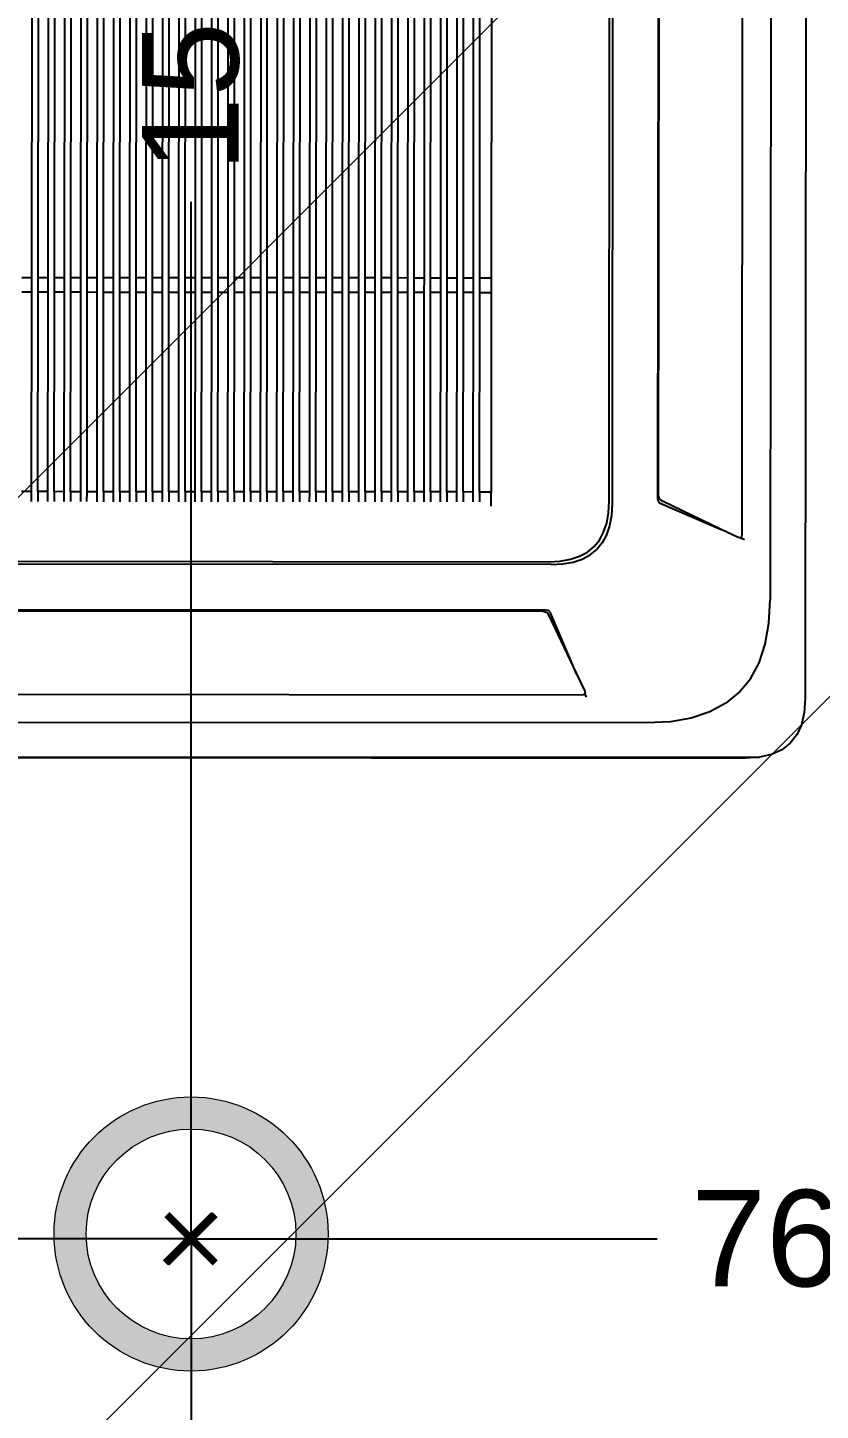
# Model space of a CAD drawing. Header units: millimetres. Extents: x 1464389 to 1998638, y -29162 to 256806.
# Drawn here: x 1723186 to 1723679, y 204908 to 205767 of the extents above; entities that cross this region are included whole.
import ezdxf

# ---------------------------------------------------------------- set-up
doc = ezdxf.new("R2010")
doc.units = ezdxf.units.MM
doc.header["$LTSCALE"] = 15
doc.header["$PDMODE"] = 35
doc.layers.get('0').update_dxf_attribs({"lineweight": 5})
doc.layers.add('dimension', color=1, linetype='Continuous', lineweight=25)
doc.layers.add('S-pchat-9', color=9, linetype='Continuous')
doc.styles.add('ARIAL', font='arial.ttf')
doc.dimstyles.new('SC-25', dxfattribs={"dimtxt": 60, "dimasz": 30, "dimexe": 0, "dimexo": 0, "dimgap": 25, "dimtad": 0, "dimdec": 0, "dimzin": 0, "dimdsep": 46, "dimtxsty": 'ARIAL', "dimblk": 'ARCHTICK', "dimcen": 0.09, "dimdle": 3, "dimclrd": 251, "dimclre": 251, "dimclrt": 1, "dimadec": 0, "dimazin": 0, "dimtfac": 1, "dimtdec": 0, "dimtofl": 0, "dimtmove": 0, "dimatfit": 2, "dimfxl": 100, "dimtolj": 1, "dimtzin": 0, "dimarcsym": 0})

# ---------------------------------------------------------------- blocks, each defined once
blk = doc.blocks.new('Hanging light')
h = blk.add_hatch(color=30)
h.dxf.hatch_style = 1
h.set_gradient(color1=(242, 103, 34), color2=(255, 255, 0), name='CYLINDER')
h.paths.add_polyline_path([(163326.39, 34665.32, 1), (163155.95, 34665.32, 1)])
h.paths.add_polyline_path([(163175.95, 34665.32, -1), (163306.39, 34665.32, -1)], flags=16)
at = {"color": 3}
for radius in [85.22, 65.22]:
    blk.add_circle((163241.17, 34665.32), radius, dxfattribs=at)
blk = doc.blocks.new('_ArchTick')
at = {"color": 0, "linetype": 'ByBlock', "const_width": 0.15}
blk.add_lwpolyline([(-0.5, -0.5), (0.5, 0.5)], dxfattribs=at)
blk = doc.blocks.new('*D772')
at = {"layer": 'Defpoints', "color": 0, "ltscale": 0.25, "transparency": 16777216}
for p in [(1723287.25, 205014.16), (1723287.25, 205014.16), (1723287.25, 203501.16)]:
    blk.add_point(p, dxfattribs=at)
at = {"layer": 'dimension', "color": 251, "lineweight": -2, "ltscale": 0.25, "transparency": 16777216}
for p, q in [((1723287.25, 205017.16), (1723287.25, 204369.42)), ((1723287.25, 205014.16), (1723287.25, 205014.16)), ((1723287.25, 203498.16), (1723287.25, 204145.89)), ((1723287.25, 203501.16), (1723287.25, 203501.16))]:
    blk.add_line(p, q, dxfattribs=at)
at = {"layer": 'dimension', "color": 251, "lineweight": -2, "ltscale": 0.25, "transparency": 16777216, "xscale": 30, "yscale": 30, "zscale": 30}
for p, rotation in [((1723287.25, 205014.16), 90), ((1723287.25, 203501.16), 270)]:
    blk.add_blockref('_ArchTick', p, dxfattribs=dict(at, rotation=rotation))
at = {"layer": 'dimension', "color": 1, "ltscale": 0.25, "transparency": 16777216, "insert": (1723287.25, 204257.66), "char_height": 60, "attachment_point": 5, "rotation": 90, "style": 'ARIAL'}
blk.add_mtext('\\A1;1513', dxfattribs=at)
blk = doc.blocks.new('*D774')
at = {"layer": 'Defpoints', "color": 0, "ltscale": 0.25, "transparency": 16777216}
for p in [(1723287.25, 206527.16), (1723287.25, 206527.16), (1723287.25, 205014.16)]:
    blk.add_point(p, dxfattribs=at)
at = {"layer": 'dimension', "color": 251, "lineweight": -2, "ltscale": 0.25, "transparency": 16777216}
for p, q in [((1723287.25, 206530.16), (1723287.25, 205882.42)), ((1723287.25, 206527.16), (1723287.25, 206527.16)), ((1723287.25, 205011.16), (1723287.25, 205658.89)), ((1723287.25, 205014.16), (1723287.25, 205014.16))]:
    blk.add_line(p, q, dxfattribs=at)
at = {"layer": 'dimension', "color": 251, "lineweight": -2, "ltscale": 0.25, "transparency": 16777216, "xscale": 30, "yscale": 30, "zscale": 30}
for p, rotation in [((1723287.25, 206527.16), 90), ((1723287.25, 205014.16), 270)]:
    blk.add_blockref('_ArchTick', p, dxfattribs=dict(at, rotation=rotation))
at = {"layer": 'dimension', "color": 1, "ltscale": 0.25, "transparency": 16777216, "insert": (1723287.25, 205770.66), "char_height": 60, "attachment_point": 5, "rotation": 90, "style": 'ARIAL'}
blk.add_mtext('\\A1;1513', dxfattribs=at)
blk = doc.blocks.new('*D780')
at = {"layer": 'Defpoints', "color": 0, "ltscale": 0.25, "transparency": 16777216}
for p in [(1722524.34, 205014.16), (1723287.25, 205014.16), (1723287.25, 205014.16)]:
    blk.add_point(p, dxfattribs=at)
at = {"layer": 'dimension', "color": 251, "lineweight": -2, "ltscale": 0.25, "transparency": 16777216}
for p, q in [((1722521.34, 205014.16), (1722814.75, 205014.16)), ((1722524.34, 205014.16), (1722524.34, 205014.16)), ((1723290.25, 205014.16), (1722996.83, 205014.16))]:
    blk.add_line(p, q, dxfattribs=at)
at = {"layer": 'dimension', "color": 251, "lineweight": -2, "ltscale": 0.25, "transparency": 16777216, "xscale": 30, "yscale": 30, "zscale": 30, "rotation": 180}
blk.add_blockref('_ArchTick', (1722524.34, 205014.16), dxfattribs=at)
at = {"layer": 'dimension', "color": 251, "lineweight": -2, "ltscale": 0.25, "transparency": 16777216, "xscale": 30, "yscale": 30, "zscale": 30}
blk.add_blockref('_ArchTick', (1723287.25, 205014.16), dxfattribs=at)
at = {"layer": 'dimension', "color": 1, "ltscale": 0.25, "transparency": 16777216, "insert": (1722905.79, 205014.16), "char_height": 60, "attachment_point": 5, "style": 'ARIAL'}
blk.add_mtext('\\A1;763', dxfattribs=at)
blk = doc.blocks.new('*D781')
at = {"layer": 'Defpoints', "color": 0, "ltscale": 0.25, "transparency": 16777216}
for p in [(1724050.16, 205014.16), (1724050.16, 205014.16), (1723286.25, 205011.16)]:
    blk.add_point(p, dxfattribs=at)
at = {"layer": 'dimension', "color": 251, "lineweight": -2, "ltscale": 0.25, "transparency": 16777216}
for p, q in [((1723283.25, 205014.16), (1723577.17, 205014.16)), ((1723286.25, 205011.16), (1723286.25, 205014.16)), ((1724053.16, 205014.16), (1723759.24, 205014.16)), ((1724050.16, 205014.16), (1724050.16, 205014.16))]:
    blk.add_line(p, q, dxfattribs=at)
at = {"layer": 'dimension', "color": 251, "lineweight": -2, "ltscale": 0.25, "transparency": 16777216, "xscale": 30, "yscale": 30, "zscale": 30, "rotation": 180}
blk.add_blockref('_ArchTick', (1723286.25, 205014.16), dxfattribs=at)
at = {"layer": 'dimension', "color": 251, "lineweight": -2, "ltscale": 0.25, "transparency": 16777216, "xscale": 30, "yscale": 30, "zscale": 30}
blk.add_blockref('_ArchTick', (1724050.16, 205014.16), dxfattribs=at)
at = {"layer": 'dimension', "color": 1, "ltscale": 0.25, "transparency": 16777216, "insert": (1723668.21, 205014.16), "char_height": 60, "attachment_point": 5, "style": 'ARIAL'}
blk.add_mtext('\\A1;763', dxfattribs=at)
blk = doc.blocks.new('cassette acplan')
at = {"layer": 'S-pchat-9', "ltscale": 0.25}
for p, q in [((460.06, -1091.08), (459.49, -1782.37)), ((438.14, -1152.35), (437.67, -1721.06)), ((420.21, -1680.4), (420.62, -1192.98)), ((339.66, -1211.87), (339.29, -1661.38)), ((337.49, -1659.84), (337.86, -1213.41)), ((368.03, -1215.26), (367.66, -1658.03)), ((368.3, -1655.65), (368.67, -1217.64)), ((-21.66, -1351.92), (-21.8, -1520.73)), ((-17.65, -1520.73), (-17.51, -1351.93)), ((-11.48, -1351.93), (-11.62, -1520.73)), ((-7.48, -1520.74), (-7.34, -1351.93)), ((-1.31, -1351.94), (-1.45, -1520.74)), ((2.69, -1520.75), (2.83, -1351.94)), ((8.86, -1351.95), (8.72, -1520.75)), ((12.87, -1520.75), (13.01, -1351.95)), ((19.04, -1351.96), (18.9, -1520.76)), ((23.04, -1520.76), (23.18, -1351.96)), ((29.21, -1351.96), (29.07, -1520.77)), ((33.21, -1520.77), (33.35, -1351.97)), ((39.38, -1351.97), (39.24, -1520.78)), ((43.39, -1520.78), (43.53, -1351.98)), ((49.56, -1351.98), (49.42, -1520.78)), ((53.56, -1520.79), (53.7, -1351.99)), ((59.73, -1351.99), (59.59, -1520.79)), ((63.73, -1520.8), (63.87, -1351.99)), ((69.9, -1352), (69.76, -1520.8)), ((73.91, -1520.8), (74.05, -1352)), ((80.08, -1352.01), (79.94, -1520.81)), ((84.08, -1520.81), (84.22, -1352.01)), ((90.25, -1352.02), (90.11, -1520.82)), ((94.25, -1520.82), (94.39, -1352.02)), ((100.42, -1352.02), (100.28, -1520.83)), ((104.43, -1520.83), (104.57, -1352.03)), ((110.6, -1352.03), (110.46, -1520.84)), ((114.6, -1520.84), (114.74, -1352.04)), ((120.77, -1352.04), (120.63, -1520.84)), ((124.77, -1520.85), (124.91, -1352.04)), ((130.94, -1352.05), (130.8, -1520.85)), ((134.95, -1520.86), (135.09, -1352.05)), ((141.12, -1352.06), (140.98, -1520.86)), ((145.12, -1520.86), (145.26, -1352.06)), ((151.29, -1352.07), (151.15, -1520.87)), ((155.29, -1520.87), (155.43, -1352.07)), ((161.46, -1352.07), (161.32, -1520.88)), ((165.46, -1520.88), (165.6, -1352.08)), ((171.64, -1352.08), (171.5, -1520.89)), ((175.64, -1520.89), (175.78, -1352.09)), ((181.81, -1352.09), (181.67, -1520.89)), ((185.81, -1520.9), (185.95, -1352.09)), ((191.98, -1352.1), (191.84, -1520.9)), ((195.98, -1520.91), (196.12, -1352.1)), ((202.16, -1352.11), (202.02, -1520.91)), ((206.16, -1520.91), (206.3, -1352.11)), ((212.33, -1352.12), (212.19, -1520.92)), ((216.33, -1520.92), (216.47, -1352.12)), ((222.5, -1352.13), (222.36, -1520.93)), ((226.5, -1520.93), (226.64, -1352.13)), ((232.67, -1352.13), (232.53, -1520.94)), ((236.68, -1520.94), (236.82, -1352.14)), ((242.85, -1352.14), (242.71, -1520.94)), ((246.85, -1520.95), (246.99, -1352.15)), ((253.02, -1352.15), (252.88, -1520.95)), ((257.02, -1520.96), (257.16, -1352.15)), ((264.29, -1352.16), (264.15, -1520.96)), ((-21.8, -1520.73), (-27.83, -1520.72)), ((-21.8, -1520.73), (-21.8, -1529.59)), ((-17.66, -1529.6), (-17.65, -1520.73)), ((-11.62, -1520.73), (-17.65, -1520.73)), ((-11.62, -1520.73), (-11.63, -1529.6)), ((-7.49, -1529.61), (-7.48, -1520.74)), ((-1.45, -1520.74), (-7.48, -1520.74)), ((-1.45, -1520.74), (-1.46, -1529.61)), ((8.72, -1520.75), (2.69, -1520.75)), ((2.69, -1529.61), (2.69, -1520.75)), ((8.72, -1520.75), (8.72, -1529.62)), ((12.86, -1529.62), (12.87, -1520.75)), ((18.9, -1520.76), (12.87, -1520.75)), ((18.9, -1520.76), (18.89, -1529.63)), ((23.03, -1529.63), (23.04, -1520.76)), ((29.07, -1520.77), (23.04, -1520.76)), ((29.07, -1520.77), (29.06, -1529.64)), ((33.2, -1529.64), (33.21, -1520.77)), ((39.24, -1520.78), (33.21, -1520.77)), ((39.24, -1520.78), (39.24, -1529.64)), ((43.38, -1529.65), (43.39, -1520.78)), ((49.42, -1520.78), (43.39, -1520.78)), ((49.42, -1520.78), (49.41, -1529.65)), ((53.55, -1529.66), (53.56, -1520.79)), ((59.59, -1520.79), (53.56, -1520.79)), ((59.59, -1520.79), (59.58, -1529.66)), ((63.72, -1529.67), (63.73, -1520.8)), ((69.76, -1520.8), (63.73, -1520.8)), ((69.76, -1520.8), (69.76, -1529.67)), ((73.9, -1529.67), (73.91, -1520.8)), ((79.94, -1520.81), (73.91, -1520.8)), ((79.94, -1520.81), (79.93, -1529.68)), ((84.07, -1529.68), (84.08, -1520.81)), ((90.11, -1520.82), (84.08, -1520.81)), ((90.11, -1520.82), (90.1, -1529.69)), ((94.24, -1529.69), (94.25, -1520.82)), ((100.28, -1520.83), (94.25, -1520.82)), ((100.28, -1520.83), (100.27, -1529.7)), ((104.42, -1529.7), (104.43, -1520.83)), ((110.46, -1520.84), (104.43, -1520.83)), ((110.46, -1520.84), (110.45, -1529.7)), ((114.59, -1529.71), (114.6, -1520.84)), ((120.63, -1520.84), (114.6, -1520.84)), ((120.63, -1520.84), (120.62, -1529.71)), ((124.76, -1529.72), (124.77, -1520.85)), ((130.8, -1520.85), (124.77, -1520.85)), ((130.8, -1520.85), (130.79, -1529.72)), ((134.94, -1529.72), (134.95, -1520.86)), ((140.98, -1520.86), (134.95, -1520.86)), ((140.98, -1520.86), (140.97, -1529.73)), ((145.11, -1529.73), (145.12, -1520.86)), ((151.15, -1520.87), (145.12, -1520.86)), ((151.15, -1520.87), (151.14, -1529.74)), ((155.28, -1529.74), (155.29, -1520.87)), ((161.32, -1520.88), (155.29, -1520.87)), ((161.32, -1520.88), (161.31, -1529.75)), ((171.5, -1520.89), (165.46, -1520.88)), ((165.46, -1529.75), (165.46, -1520.88)), ((171.5, -1520.89), (171.49, -1529.75)), ((175.63, -1529.76), (175.64, -1520.89)), ((181.67, -1520.89), (175.64, -1520.89)), ((181.67, -1520.89), (181.66, -1529.76)), ((185.8, -1529.77), (185.81, -1520.9)), ((191.84, -1520.9), (185.81, -1520.9)), ((191.84, -1520.9), (191.83, -1529.77)), ((202.02, -1520.91), (195.98, -1520.91)), ((195.98, -1529.77), (195.98, -1520.91)), ((202.02, -1520.91), (202.01, -1529.78)), ((206.15, -1529.78), (206.16, -1520.91)), ((212.19, -1520.92), (206.16, -1520.91)), ((212.19, -1520.92), (212.18, -1529.79)), ((216.32, -1529.79), (216.33, -1520.92)), ((222.36, -1520.93), (216.33, -1520.92)), ((222.36, -1520.93), (222.35, -1529.8)), ((232.53, -1520.94), (226.5, -1520.93)), ((226.5, -1529.8), (226.5, -1520.93)), ((232.53, -1520.94), (232.53, -1529.81)), ((236.67, -1529.81), (236.68, -1520.94)), ((242.71, -1520.94), (236.68, -1520.94)), ((242.71, -1520.94), (242.7, -1529.81)), ((246.84, -1529.82), (246.85, -1520.95)), ((252.88, -1520.95), (246.85, -1520.95)), ((252.88, -1520.95), (252.87, -1529.82)), ((264.15, -1520.96), (257.02, -1520.96)), ((257.02, -1529.83), (257.02, -1520.96)), ((264.15, -1520.96), (264.14, -1529.83)), ((-27.83, -1529.59), (-21.8, -1529.59)), ((-21.8, -1529.59), (-21.91, -1653.74)), ((-17.76, -1653.74), (-17.66, -1529.6)), ((-17.66, -1529.6), (-11.63, -1529.6)), ((-11.63, -1529.6), (-11.73, -1653.75)), ((-7.59, -1653.75), (-7.49, -1529.61)), ((-7.49, -1529.61), (-1.46, -1529.61)), ((-1.46, -1529.61), (-1.56, -1653.76)), ((2.58, -1653.76), (2.69, -1529.61)), ((2.69, -1529.61), (8.72, -1529.62)), ((8.72, -1529.62), (8.61, -1653.77)), ((12.76, -1653.77), (12.86, -1529.62)), ((12.86, -1529.62), (18.89, -1529.63)), ((18.89, -1529.63), (18.79, -1653.77)), ((22.93, -1653.78), (23.03, -1529.63)), ((23.03, -1529.63), (29.06, -1529.64)), ((29.06, -1529.64), (28.96, -1653.78)), ((33.1, -1653.79), (33.2, -1529.64)), ((33.2, -1529.64), (39.24, -1529.64)), ((39.24, -1529.64), (39.13, -1653.79)), ((43.28, -1653.79), (43.38, -1529.65)), ((43.38, -1529.65), (49.41, -1529.65)), ((49.41, -1529.65), (49.31, -1653.8)), ((53.45, -1653.8), (53.55, -1529.66)), ((53.55, -1529.66), (59.58, -1529.66)), ((59.58, -1529.66), (59.48, -1653.81)), ((63.62, -1653.81), (63.72, -1529.67)), ((63.72, -1529.67), (69.76, -1529.67)), ((69.76, -1529.67), (69.65, -1653.82)), ((73.8, -1653.82), (73.9, -1529.67)), ((73.9, -1529.67), (79.93, -1529.68)), ((79.93, -1529.68), (79.83, -1653.82)), ((83.97, -1653.83), (84.07, -1529.68)), ((84.07, -1529.68), (90.1, -1529.69)), ((90.1, -1529.69), (90, -1653.83)), ((94.14, -1653.84), (94.24, -1529.69)), ((94.24, -1529.69), (100.27, -1529.7)), ((100.27, -1529.7), (100.17, -1653.84)), ((104.32, -1653.84), (104.42, -1529.7)), ((104.42, -1529.7), (110.45, -1529.7)), ((110.45, -1529.7), (110.35, -1653.85)), ((114.49, -1653.85), (114.59, -1529.71)), ((114.59, -1529.71), (120.62, -1529.71)), ((120.62, -1529.71), (120.52, -1653.86)), ((124.66, -1653.86), (124.76, -1529.72)), ((124.76, -1529.72), (130.79, -1529.72)), ((130.79, -1529.72), (130.69, -1653.87)), ((134.83, -1653.87), (134.94, -1529.72)), ((134.94, -1529.72), (140.97, -1529.73)), ((140.97, -1529.73), (140.87, -1653.88)), ((145.01, -1653.88), (145.11, -1529.73)), ((145.11, -1529.73), (151.14, -1529.74)), ((151.14, -1529.74), (151.04, -1653.88)), ((155.18, -1653.89), (155.28, -1529.74)), ((155.28, -1529.74), (161.31, -1529.75)), ((161.31, -1529.75), (161.21, -1653.89)), ((165.35, -1653.9), (165.46, -1529.75)), ((165.46, -1529.75), (171.49, -1529.75)), ((171.49, -1529.75), (171.39, -1653.9)), ((175.53, -1653.9), (175.63, -1529.76)), ((175.63, -1529.76), (181.66, -1529.76)), ((181.66, -1529.76), (181.56, -1653.91)), ((185.7, -1653.91), (185.8, -1529.77)), ((185.8, -1529.77), (191.83, -1529.77)), ((191.83, -1529.77), (191.73, -1653.92)), ((195.87, -1653.92), (195.98, -1529.77)), ((195.98, -1529.77), (202.01, -1529.78)), ((202.01, -1529.78), (201.9, -1653.93)), ((206.05, -1653.93), (206.15, -1529.78)), ((206.15, -1529.78), (212.18, -1529.79)), ((212.18, -1529.79), (212.08, -1653.93)), ((216.22, -1653.94), (216.32, -1529.79)), ((216.32, -1529.79), (222.35, -1529.8)), ((222.35, -1529.8), (222.25, -1653.94)), ((226.39, -1653.95), (226.5, -1529.8)), ((226.5, -1529.8), (232.53, -1529.81)), ((232.53, -1529.81), (232.42, -1653.95)), ((236.57, -1653.95), (236.67, -1529.81)), ((236.67, -1529.81), (242.7, -1529.81)), ((242.7, -1529.81), (242.6, -1653.96)), ((246.74, -1653.96), (246.84, -1529.82)), ((246.84, -1529.82), (252.87, -1529.82)), ((252.87, -1529.82), (252.77, -1653.97)), ((256.91, -1653.97), (257.02, -1529.83)), ((257.02, -1529.83), (264.14, -1529.83)), ((264.14, -1529.83), (264.04, -1653.98)), ((-21.91, -1653.74), (-27.94, -1653.74)), ((-21.91, -1653.74), (-21.91, -1659.94)), ((-17.76, -1653.74), (-17.77, -1659.95)), ((-11.73, -1653.75), (-17.76, -1653.74)), ((-11.73, -1653.75), (-11.74, -1659.95)), ((-7.59, -1653.75), (-7.6, -1659.96)), ((-1.56, -1653.76), (-7.59, -1653.75)), ((-1.56, -1653.76), (-1.57, -1659.96)), ((8.61, -1653.77), (2.58, -1653.76)), ((2.58, -1653.76), (2.58, -1659.96)), ((8.61, -1653.77), (8.61, -1659.97)), ((12.75, -1659.97), (12.76, -1653.77)), ((18.79, -1653.77), (12.76, -1653.77)), ((18.79, -1653.77), (18.78, -1659.98)), ((22.93, -1653.78), (22.92, -1659.98)), ((28.96, -1653.78), (22.93, -1653.78)), ((28.96, -1653.78), (28.95, -1659.99)), ((39.13, -1653.79), (33.1, -1653.79)), ((33.1, -1653.79), (33.1, -1659.99)), ((39.13, -1653.79), (39.13, -1659.99)), ((43.28, -1653.79), (43.27, -1660)), ((49.31, -1653.8), (43.28, -1653.79)), ((49.31, -1653.8), (49.3, -1660)), ((53.45, -1653.8), (53.44, -1660.01)), ((59.48, -1653.81), (53.45, -1653.8)), ((59.48, -1653.81), (59.47, -1660.01)), ((69.65, -1653.82), (63.62, -1653.81)), ((63.62, -1653.81), (63.62, -1660.01)), ((69.65, -1653.82), (69.65, -1660.02)), ((73.8, -1653.82), (73.79, -1660.02)), ((79.83, -1653.82), (73.8, -1653.82)), ((79.83, -1653.82), (79.82, -1660.03)), ((83.97, -1653.83), (83.96, -1660.03)), ((90, -1653.83), (83.97, -1653.83)), ((90, -1653.83), (89.99, -1660.04)), ((100.17, -1653.84), (94.14, -1653.84)), ((94.14, -1653.84), (94.14, -1660.04)), ((100.17, -1653.84), (100.17, -1660.04)), ((104.32, -1653.84), (104.31, -1660.05)), ((110.35, -1653.85), (104.32, -1653.84)), ((110.35, -1653.85), (110.34, -1660.05)), ((114.49, -1653.85), (114.48, -1660.06)), ((120.52, -1653.86), (114.49, -1653.85)), ((120.52, -1653.86), (120.51, -1660.06)), ((130.69, -1653.87), (124.66, -1653.86)), ((124.66, -1653.86), (124.66, -1660.07)), ((130.69, -1653.87), (130.69, -1660.07)), ((140.87, -1653.88), (134.83, -1653.87)), ((134.83, -1653.87), (134.83, -1660.07)), ((140.87, -1653.88), (140.86, -1660.08)), ((145.01, -1653.88), (145, -1660.08)), ((151.04, -1653.88), (145.01, -1653.88)), ((151.04, -1653.88), (151.03, -1660.09)), ((161.21, -1653.89), (155.18, -1653.89)), ((155.18, -1653.89), (155.18, -1660.09)), ((161.21, -1653.89), (161.21, -1660.1)), ((171.39, -1653.9), (165.35, -1653.9)), ((165.35, -1653.9), (165.35, -1660.1)), ((171.39, -1653.9), (171.38, -1660.1)), ((175.53, -1653.9), (175.52, -1660.11)), ((181.56, -1653.91), (175.53, -1653.9)), ((181.56, -1653.91), (181.55, -1660.11)), ((191.73, -1653.92), (185.7, -1653.91)), ((185.7, -1653.91), (185.7, -1660.12)), ((191.73, -1653.92), (191.73, -1660.12)), ((201.9, -1653.93), (195.87, -1653.92)), ((195.87, -1653.92), (195.87, -1660.12)), ((201.9, -1653.93), (201.9, -1660.13)), ((206.05, -1653.93), (206.04, -1660.13)), ((212.08, -1653.93), (206.05, -1653.93)), ((212.08, -1653.93), (212.07, -1660.14)), ((222.25, -1653.94), (216.22, -1653.94)), ((216.22, -1653.94), (216.22, -1660.14)), ((222.25, -1653.94), (222.25, -1660.15)), ((232.42, -1653.95), (226.39, -1653.95)), ((226.39, -1653.95), (226.39, -1660.15)), ((232.42, -1653.95), (232.42, -1660.15)), ((236.57, -1653.95), (236.56, -1660.16)), ((242.6, -1653.96), (236.57, -1653.95)), ((242.6, -1653.96), (242.59, -1660.16)), ((252.77, -1653.97), (246.74, -1653.96)), ((246.74, -1653.96), (246.74, -1660.17)), ((252.77, -1653.97), (252.77, -1660.17)), ((264.04, -1653.98), (256.91, -1653.97)), ((256.91, -1653.97), (256.91, -1660.17)), ((264.03, -1662.67), (264.04, -1653.98)), ((367.66, -1658.03), (367.78, -1659.04)), ((367.78, -1659.04), (368.13, -1659.85)), ((367.78, -1659.04), (367.82, -1659.39)), ((368.45, -1657.02), (368.3, -1655.65)), ((368.88, -1658.15), (368.45, -1657.02)), ((369.6, -1659.05), (368.88, -1658.15)), ((370.6, -1659.71), (369.6, -1659.05)), ((335.98, -1673.33), (337.11, -1666.96)), ((337.11, -1666.96), (337.49, -1659.84)), ((339.29, -1661.38), (338.9, -1668.55)), ((368.13, -1659.85), (368.8, -1660.61)), ((368.8, -1660.61), (369.25, -1660.88)), ((368.92, -1660.75), (368.8, -1660.61)), ((369.25, -1660.88), (407.26, -1677.21)), ((407.26, -1677.21), (370.6, -1659.71)), ((334.1, -1678.94), (335.98, -1673.33)), ((337.77, -1674.96), (335.87, -1680.62)), ((338.9, -1668.55), (337.77, -1674.96)), ((328.1, -1687.93), (331.48, -1683.81)), ((331.48, -1683.81), (334.1, -1678.94)), ((335.87, -1680.62), (333.23, -1685.52)), ((417.86, -1682.27), (407.26, -1677.21)), ((418.87, -1682.56), (417.86, -1682.27)), ((418.92, -1682.56), (418.87, -1682.56)), ((418.92, -1682.56), (419.4, -1682.42)), ((419.4, -1682.42), (419.64, -1682.35)), ((419.4, -1682.42), (421.75, -1683.43)), ((419.64, -1682.35), (420.07, -1681.63)), ((420.07, -1681.63), (420.21, -1680.4)), ((319.1, -1693.92), (323.98, -1691.3)), ((320.77, -1695.69), (325.68, -1693.06)), ((323.98, -1691.3), (328.1, -1687.93)), ((325.68, -1693.06), (329.83, -1689.67)), ((333.23, -1685.52), (329.83, -1689.67)), ((301.53, -1699.07), (-147.98, -1698.7)), ((-146.44, -1696.91), (299.99, -1697.28)), ((299.99, -1697.28), (307.11, -1696.91)), ((301.53, -1699.07), (308.7, -1698.7)), ((307.11, -1696.91), (313.48, -1695.79)), ((308.7, -1698.7), (315.11, -1697.58)), ((313.48, -1695.79), (319.1, -1693.92)), ((315.11, -1697.58), (320.77, -1695.69)), ((298.13, -1727.45), (-144.63, -1727.08)), ((-142.26, -1727.72), (295.76, -1728.08)), ((299.14, -1727.57), (298.13, -1727.45)), ((299.96, -1727.91), (299.14, -1727.57)), ((299.5, -1727.61), (299.14, -1727.57)), ((436.89, -1735.61), (437.67, -1721.06)), ((295.76, -1728.08), (297.12, -1728.23)), ((297.12, -1728.23), (298.25, -1728.66)), ((298.25, -1728.66), (299.15, -1729.38)), ((299.15, -1729.38), (299.81, -1730.39)), ((299.81, -1730.39), (317.24, -1767.06)), ((300.71, -1728.58), (299.96, -1727.91)), ((300.98, -1729.03), (300.71, -1728.58)), ((300.85, -1728.71), (300.71, -1728.58)), ((317.24, -1767.06), (300.98, -1729.03)), ((434.58, -1748.62), (436.89, -1735.61)), ((430.74, -1760.1), (434.58, -1748.62)), ((425.38, -1770.05), (430.74, -1760.1)), ((317.24, -1767.06), (322.29, -1777.69)), ((418.48, -1778.46), (425.38, -1770.05)), ((322.29, -1777.69), (322.58, -1778.69)), ((322.37, -1779.46), (322.44, -1779.22)), ((322.44, -1779.22), (322.58, -1778.74)), ((323.45, -1781.58), (322.44, -1779.22)), ((322.58, -1778.69), (322.58, -1778.74)), ((418.48, -1778.46), (410.05, -1785.34)), ((-167, -1779.63), (320.42, -1780.03)), ((320.42, -1780.03), (321.64, -1779.89)), ((321.64, -1779.89), (322.37, -1779.46)), ((410.05, -1785.34), (400.1, -1790.7)), ((459.49, -1782.37), (458.9, -1791.07)), ((388.61, -1794.51), (375.59, -1796.8)), ((400.1, -1790.7), (388.61, -1794.51)), ((458.9, -1791.07), (457.15, -1798.62)), ((361.05, -1797.55), (-207.66, -1797.08)), ((375.59, -1796.8), (361.05, -1797.55)), ((454.25, -1805), (450.18, -1810.22)), ((457.15, -1798.62), (454.25, -1805)), ((450.18, -1810.22), (444.96, -1814.27)), ((422.32, -1819.48), (-268.97, -1818.9)), ((-268.97, -1818.9), (431.03, -1818.9)), ((-268.97, -1818.9), (422.32, -1819.48)), ((431.03, -1818.9), (422.32, -1819.48)), ((438.57, -1817.17), (431.03, -1818.9)), ((444.96, -1814.27), (438.57, -1817.17))]:
    blk.add_line(p, q, dxfattribs=at)

msp = doc.modelspace()

# ---------------------------------------------------------------- hatches: boundary and pattern name
at = {"true_color": 0x636466}
h = msp.add_hatch(dxfattribs=at)
h.set_pattern_fill('ANSI31', color=251, scale=140)
h.set_pattern_definition([(45, (882263.97, 177990.95), (-314.30896, 314.30896), [])])
h.paths.add_polyline_path([(1722524.33, 204340.54), (1724050.16, 204340.54), (1724050.16, 212657.11), (1722524.33, 212657.11)])

# ---------------------------------------------------------------- block references
for name, p in [('cassette acplan', (1723209.79, 207132.42)), ('Hanging light', (1560046.08, 170351.84))]:
    msp.add_blockref(name, p)

# ---------------------------------------------------------------- dimensions: what is measured, and where the dimension line sits
at = {"layer": 'dimension', "ltscale": 0.25}
for base, p1, p2, picture, middle in [((1723287.25, 206527.16), (1723287.25, 205014.16), (1723287.25, 206527.16), '*D774', (1723287.25, 205770.66)), ((1723287.25, 205014.16), (1723287.25, 203501.16), (1723287.25, 205014.16), '*D772', (1723287.25, 204257.66))]:
    dim = msp.add_linear_dim(base=base, p1=p1, p2=p2, angle=90, dimstyle='SC-25', dxfattribs=at)
    dim.commit()
    dim.dimension.update_dxf_attribs({"geometry": picture, "text_midpoint": middle})
dim = msp.add_linear_dim(base=(1723287.25, 205014.16), p1=(1722524.34, 205014.16), p2=(1723287.25, 205014.16), dimstyle='SC-25', dxfattribs=at)
dim.commit()
dim.dimension.update_dxf_attribs({"geometry": '*D780', "text_midpoint": (1722905.79, 205014.16)})
dim = msp.add_linear_dim(base=(1724050.16, 205014.16), p1=(1723286.25, 205011.16), p2=(1724050.16, 205014.16), text='763', dimstyle='SC-25', dxfattribs=at)
dim.commit()
dim.dimension.update_dxf_attribs({"geometry": '*D781', "text_midpoint": (1723668.21, 205014.16)})

doc.saveas('drawing.dxf')
